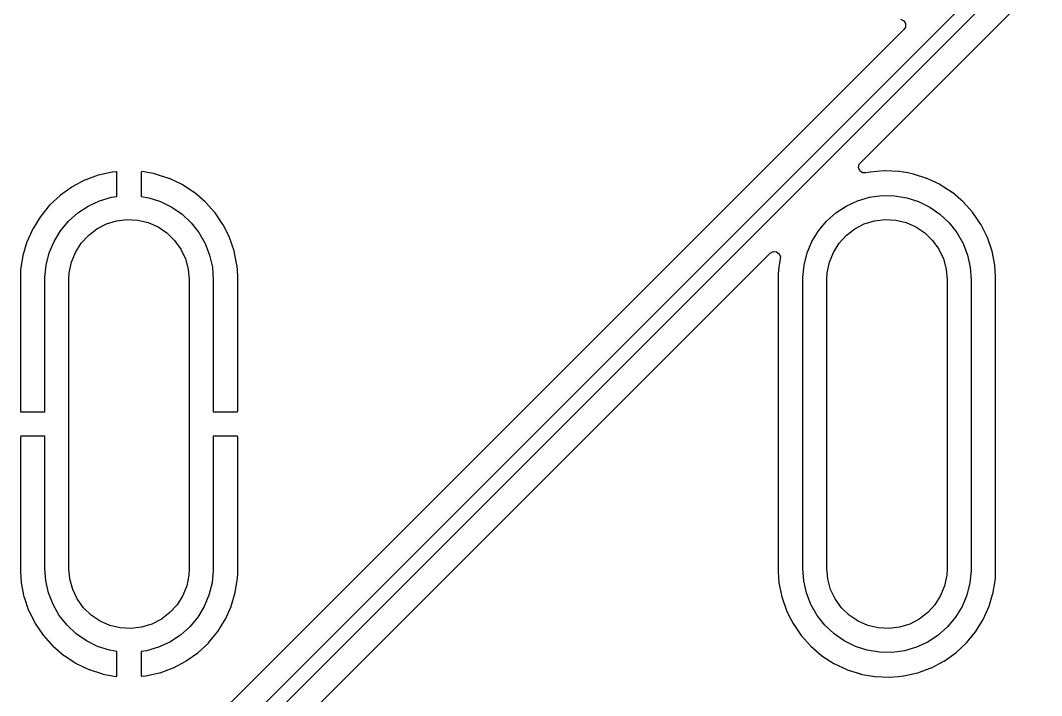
# Model space of a CAD drawing. Extents: x 14 to 417, y -165 to -100.
# Drawn here: x 370.87 to 392.09, y -132.64 to -118.61 of the extents above; entities that cross this region are included whole.
import ezdxf

# ---------------------------------------------------------------- set-up
doc = ezdxf.new("R2010")
doc.units = 0
doc.layers.add('BLACK', color=7, linetype='CONTINUOUS')

msp = doc.modelspace()

# ---------------------------------------------------------------- linework, layer by layer
at = {"layer": 'BLACK', "linetype": 'CONTINUOUS'}
for p, q in [((375.306, -133.443), (391.528, -117.221)), ((391.784, -117.389), (375.562, -133.611)), ((388.321, -121.571), (392.086, -117.806)), ((389.157, -118.588), (389.221, -118.618)), ((389.227, -118.802), (375.004, -133.025)), ((389.221, -118.618), (389.259, -118.678)), ((389.259, -118.749), (389.227, -118.802)), ((389.259, -118.678), (389.259, -118.749)), ((388.299, -121.601), (388.321, -121.571)), ((372.776, -121.764), (372.491, -121.828)), ((372.784, -121.763), (372.776, -121.764)), ((372.856, -121.757), (372.784, -121.763)), ((372.868, -121.759), (372.856, -121.757)), ((372.872, -121.774), (372.868, -121.759)), ((372.872, -122.273), (372.872, -121.774)), ((373.385, -121.756), (373.38, -121.771)), ((373.38, -121.771), (373.38, -122.273)), ((373.398, -121.755), (373.385, -121.756)), ((373.669, -121.803), (373.398, -121.755)), ((388.284, -121.67), (388.299, -121.601)), ((388.309, -121.736), (388.284, -121.67)), ((388.366, -121.779), (388.309, -121.736)), ((388.437, -121.783), (388.366, -121.779)), ((388.524, -121.764), (388.437, -121.783)), ((388.528, -121.763), (388.524, -121.764)), ((388.524, -121.764), (388.524, -121.764)), ((388.663, -121.751), (388.528, -121.763)), ((388.822, -121.737), (388.663, -121.751)), ((388.827, -121.737), (388.822, -121.737)), ((388.822, -121.737), (388.822, -121.737)), ((388.831, -121.737), (388.827, -121.737)), ((389.122, -121.75), (388.831, -121.737)), ((388.831, -121.737), (388.831, -121.737)), ((389.126, -121.751), (389.122, -121.75)), ((389.122, -121.75), (389.122, -121.75)), ((389.13, -121.751), (389.126, -121.751)), ((389.308, -121.783), (389.13, -121.751)), ((389.13, -121.751), (389.13, -121.751)), ((389.422, -121.804), (389.308, -121.783)), ((372.202, -121.935), (371.944, -122.071)), ((372.209, -121.931), (372.202, -121.935)), ((372.483, -121.83), (372.209, -121.931)), ((372.491, -121.828), (372.483, -121.83)), ((373.677, -121.805), (373.669, -121.803)), ((373.955, -121.895), (373.677, -121.805)), ((373.963, -121.898), (373.955, -121.895)), ((374.226, -122.023), (373.963, -121.898)), ((389.426, -121.805), (389.422, -121.804)), ((389.703, -121.894), (389.426, -121.805)), ((389.426, -121.805), (389.426, -121.805)), ((389.707, -121.895), (389.703, -121.894)), ((389.703, -121.894), (389.703, -121.894)), ((389.978, -122.024), (389.707, -121.895)), ((371.937, -122.075), (371.699, -122.244)), ((371.944, -122.071), (371.937, -122.075)), ((374.234, -122.027), (374.226, -122.023)), ((374.478, -122.186), (374.234, -122.027)), ((374.485, -122.191), (374.478, -122.186)), ((374.706, -122.38), (374.485, -122.191)), ((389.982, -122.026), (389.978, -122.024)), ((390.226, -122.185), (389.982, -122.026)), ((389.982, -122.026), (389.982, -122.026)), ((390.23, -122.188), (390.226, -122.185)), ((390.226, -122.185), (390.226, -122.185)), ((390.233, -122.19), (390.23, -122.188)), ((390.41, -122.341), (390.233, -122.19)), ((390.233, -122.19), (390.233, -122.19)), ((371.693, -122.249), (371.479, -122.448)), ((371.699, -122.244), (371.693, -122.249)), ((372.278, -122.469), (372.513, -122.361)), ((372.513, -122.361), (372.762, -122.288)), ((372.762, -122.288), (372.872, -122.273)), ((373.38, -122.273), (373.535, -122.298)), ((373.535, -122.298), (373.782, -122.377)), ((373.782, -122.377), (374.014, -122.492)), ((374.712, -122.386), (374.706, -122.38)), ((374.907, -122.604), (374.712, -122.386)), ((388.026, -122.469), (388.261, -122.361)), ((388.261, -122.361), (388.51, -122.288)), ((388.51, -122.288), (388.767, -122.253)), ((388.767, -122.253), (389.027, -122.257)), ((389.027, -122.257), (389.283, -122.298)), ((389.283, -122.298), (389.53, -122.377)), ((389.53, -122.377), (389.762, -122.492)), ((390.458, -122.383), (390.41, -122.341)), ((390.658, -122.606), (390.458, -122.383)), ((371.474, -122.454), (371.289, -122.679)), ((371.479, -122.448), (371.474, -122.454)), ((371.867, -122.784), (372.061, -122.612)), ((372.061, -122.612), (372.278, -122.469)), ((374.014, -122.492), (374.227, -122.64)), ((374.227, -122.64), (374.416, -122.818)), ((374.912, -122.61), (374.907, -122.604)), ((375.076, -122.851), (374.912, -122.61)), ((387.615, -122.784), (387.809, -122.612)), ((387.809, -122.612), (388.026, -122.469)), ((389.762, -122.492), (389.975, -122.64)), ((389.975, -122.64), (390.164, -122.818)), ((390.66, -122.61), (390.658, -122.606)), ((390.712, -122.686), (390.66, -122.61)), ((390.66, -122.61), (390.66, -122.61)), ((371.284, -122.686), (371.13, -122.934)), ((371.289, -122.679), (371.284, -122.686)), ((371.701, -122.984), (371.867, -122.784)), ((372.456, -122.945), (372.654, -122.843)), ((372.654, -122.843), (372.866, -122.777)), ((372.866, -122.777), (373.087, -122.751)), ((373.087, -122.751), (373.309, -122.763)), ((373.309, -122.763), (373.525, -122.815)), ((373.525, -122.815), (373.728, -122.905)), ((374.416, -122.818), (374.577, -123.021)), ((375.08, -122.859), (375.076, -122.851)), ((387.449, -122.984), (387.615, -122.784)), ((388.204, -122.945), (388.402, -122.843)), ((388.402, -122.843), (388.614, -122.777)), ((388.614, -122.777), (388.835, -122.751)), ((388.835, -122.751), (389.057, -122.763)), ((389.057, -122.763), (389.273, -122.815)), ((389.273, -122.815), (389.476, -122.905)), ((390.164, -122.818), (390.325, -123.021)), ((390.826, -122.855), (390.712, -122.686)), ((371.126, -122.941), (371.007, -123.207)), ((371.13, -122.934), (371.126, -122.941)), ((371.567, -123.206), (371.701, -122.984)), ((372.28, -123.08), (372.456, -122.945)), ((373.728, -122.905), (373.913, -123.029)), ((373.913, -123.029), (374.072, -123.183)), ((374.577, -123.021), (374.706, -123.247)), ((375.21, -123.119), (375.08, -122.859)), ((387.315, -123.206), (387.449, -122.984)), ((388.028, -123.08), (388.204, -122.945)), ((389.476, -122.905), (389.661, -123.029)), ((389.661, -123.029), (389.82, -123.183)), ((390.325, -123.021), (390.454, -123.247)), ((390.828, -122.858), (390.826, -122.855)), ((390.87, -122.941), (390.828, -122.858)), ((390.828, -122.858), (390.828, -122.858)), ((390.961, -123.123), (390.87, -122.941)), ((371.004, -123.215), (370.92, -123.495)), ((371.007, -123.207), (371.004, -123.215)), ((371.466, -123.445), (371.567, -123.206)), ((372.012, -123.433), (372.13, -123.244)), ((372.13, -123.244), (372.28, -123.08)), ((374.072, -123.183), (374.202, -123.364)), ((374.706, -123.247), (374.8, -123.488)), ((375.214, -123.127), (375.21, -123.119)), ((375.309, -123.403), (375.214, -123.127)), ((387.214, -123.445), (387.315, -123.206)), ((387.76, -123.433), (387.878, -123.244)), ((387.878, -123.244), (388.028, -123.08)), ((389.82, -123.183), (389.95, -123.364)), ((390.454, -123.247), (390.548, -123.488)), ((391.058, -123.407), (390.961, -123.123)), ((371.403, -123.696), (371.466, -123.445)), ((371.929, -123.639), (372.012, -123.433)), ((374.202, -123.364), (374.298, -123.564)), ((374.8, -123.488), (374.857, -123.741)), ((375.311, -123.411), (375.309, -123.403)), ((375.368, -123.697), (375.311, -123.411)), ((376.107, -133.784), (386.444, -123.448)), ((386.444, -123.448), (386.506, -123.414)), ((386.506, -123.414), (386.577, -123.419)), ((386.577, -123.419), (386.634, -123.462)), ((386.634, -123.462), (386.659, -123.528)), ((387.151, -123.696), (387.214, -123.445)), ((387.677, -123.639), (387.76, -123.433)), ((389.95, -123.364), (390.046, -123.564)), ((390.548, -123.488), (390.605, -123.741)), ((391.118, -123.701), (391.058, -123.407)), ((370.919, -123.503), (370.873, -123.791)), ((370.92, -123.495), (370.919, -123.503)), ((371.377, -123.954), (371.403, -123.696)), ((371.884, -123.856), (371.929, -123.639)), ((374.298, -123.564), (374.356, -123.779)), ((375.369, -123.705), (375.368, -123.697)), ((386.657, -123.557), (386.62, -123.795)), ((386.659, -123.528), (386.657, -123.557)), ((387.125, -123.954), (387.151, -123.696)), ((387.632, -123.856), (387.677, -123.639)), ((390.046, -123.564), (390.104, -123.779)), ((370.872, -123.798), (370.868, -123.887)), ((370.868, -123.887), (370.868, -123.89)), ((370.868, -123.89), (370.868, -126.728)), ((370.873, -123.791), (370.872, -123.798)), ((371.876, -124), (371.884, -123.856)), ((374.356, -123.779), (374.376, -124)), ((374.857, -123.741), (374.876, -124)), ((375.384, -123.922), (375.369, -123.705)), ((386.62, -123.795), (386.615, -123.889)), ((386.615, -123.889), (386.615, -130.076)), ((387.624, -124), (387.632, -123.856)), ((390.104, -123.779), (390.124, -124)), ((390.605, -123.741), (390.624, -124)), ((391.132, -123.924), (391.118, -123.701)), ((371.376, -124), (371.377, -123.954)), ((371.376, -126.746), (371.376, -124)), ((371.876, -130), (371.876, -124)), ((374.376, -124), (374.376, -130)), ((374.876, -124), (374.876, -126.746)), ((375.384, -123.926), (375.384, -123.922)), ((375.384, -126.732), (375.384, -123.926)), ((387.124, -124), (387.125, -123.954)), ((387.124, -130), (387.124, -124)), ((387.624, -130), (387.624, -124)), ((390.124, -124), (390.124, -130)), ((390.624, -124), (390.624, -130)), ((391.132, -130.111), (391.132, -123.924)), ((370.868, -126.728), (370.872, -126.743)), ((370.872, -126.743), (370.874, -126.744)), ((370.874, -126.744), (370.882, -126.746)), ((370.882, -126.746), (371.376, -126.746)), ((374.876, -126.746), (375.366, -126.746)), ((375.366, -126.746), (375.381, -126.742)), ((375.381, -126.742), (375.382, -126.74)), ((375.382, -126.74), (375.384, -126.732)), ((370.87, -127.26), (370.868, -127.268)), ((370.868, -127.268), (370.868, -130.074)), ((370.871, -127.258), (370.87, -127.26)), ((370.886, -127.254), (370.871, -127.258)), ((371.376, -127.254), (370.886, -127.254)), ((371.376, -130), (371.376, -127.254)), ((375.37, -127.254), (374.876, -127.254)), ((374.876, -127.254), (374.876, -130)), ((375.378, -127.256), (375.37, -127.254)), ((375.38, -127.257), (375.378, -127.256)), ((375.384, -127.272), (375.38, -127.257)), ((375.384, -130.11), (375.384, -127.272)), ((371.395, -130.259), (371.376, -130)), ((371.896, -130.221), (371.876, -130)), ((374.376, -130), (374.368, -130.144)), ((374.875, -130.046), (374.849, -130.304)), ((374.876, -130), (374.875, -130.046)), ((387.143, -130.259), (387.124, -130)), ((387.644, -130.221), (387.624, -130)), ((390.124, -130), (390.116, -130.144)), ((390.623, -130.046), (390.597, -130.304)), ((390.624, -130), (390.623, -130.046)), ((370.868, -130.074), (370.868, -130.078)), ((370.868, -130.078), (370.883, -130.295)), ((371.452, -130.512), (371.395, -130.259)), ((371.954, -130.436), (371.896, -130.221)), ((374.368, -130.144), (374.323, -130.361)), ((375.333, -130.497), (375.379, -130.209)), ((375.379, -130.209), (375.38, -130.202)), ((375.38, -130.202), (375.384, -130.113)), ((375.384, -130.113), (375.384, -130.11)), ((386.615, -130.076), (386.63, -130.299)), ((387.2, -130.512), (387.143, -130.259)), ((387.702, -130.436), (387.644, -130.221)), ((390.116, -130.144), (390.071, -130.361)), ((391.113, -130.303), (391.128, -130.205)), ((391.128, -130.205), (391.132, -130.111)), ((370.883, -130.295), (370.884, -130.303)), ((370.884, -130.303), (370.941, -130.589)), ((372.05, -130.636), (371.954, -130.436)), ((374.323, -130.361), (374.24, -130.567)), ((374.849, -130.304), (374.786, -130.555)), ((386.63, -130.299), (386.69, -130.593)), ((387.798, -130.636), (387.702, -130.436)), ((390.071, -130.361), (389.988, -130.567)), ((390.597, -130.304), (390.534, -130.555)), ((391.082, -130.497), (391.113, -130.303)), ((370.941, -130.589), (370.943, -130.597)), ((370.943, -130.597), (371.038, -130.873)), ((371.546, -130.753), (371.452, -130.512)), ((372.18, -130.817), (372.05, -130.636)), ((374.24, -130.567), (374.122, -130.756)), ((374.786, -130.555), (374.685, -130.794)), ((375.248, -130.785), (375.332, -130.505)), ((375.332, -130.505), (375.333, -130.497)), ((386.69, -130.593), (386.787, -130.877)), ((387.294, -130.753), (387.2, -130.512)), ((387.928, -130.817), (387.798, -130.636)), ((389.988, -130.567), (389.87, -130.756)), ((390.534, -130.555), (390.433, -130.794)), ((390.996, -130.789), (391.069, -130.544)), ((391.069, -130.544), (391.08, -130.505)), ((391.08, -130.505), (391.081, -130.501)), ((391.08, -130.505), (391.08, -130.505)), ((391.081, -130.501), (391.082, -130.497)), ((371.038, -130.873), (371.042, -130.881)), ((371.042, -130.881), (371.172, -131.141)), ((371.675, -130.979), (371.546, -130.753)), ((372.339, -130.971), (372.18, -130.817)), ((374.122, -130.756), (373.972, -130.92)), ((374.685, -130.794), (374.551, -131.016)), ((375.126, -131.059), (375.245, -130.793)), ((375.245, -130.793), (375.248, -130.785)), ((386.787, -130.877), (386.789, -130.881)), ((386.789, -130.881), (386.789, -130.881)), ((386.789, -130.881), (386.878, -131.059)), ((387.423, -130.979), (387.294, -130.753)), ((388.087, -130.971), (387.928, -130.817)), ((389.87, -130.756), (389.72, -130.92)), ((390.433, -130.794), (390.299, -131.016)), ((390.873, -131.063), (390.996, -130.789)), ((371.836, -131.182), (371.675, -130.979)), ((372.524, -131.095), (372.339, -130.971)), ((372.727, -131.185), (372.524, -131.095)), ((373.796, -131.055), (373.598, -131.157)), ((373.972, -130.92), (373.796, -131.055)), ((374.551, -131.016), (374.385, -131.216)), ((374.968, -131.314), (375.122, -131.066)), ((375.122, -131.066), (375.126, -131.059)), ((386.878, -131.059), (386.922, -131.145)), ((387.584, -131.182), (387.423, -130.979)), ((388.272, -131.095), (388.087, -130.971)), ((388.475, -131.185), (388.272, -131.095)), ((389.544, -131.055), (389.346, -131.157)), ((389.72, -130.92), (389.544, -131.055)), ((390.299, -131.016), (390.133, -131.216)), ((390.714, -131.318), (390.873, -131.063)), ((371.172, -131.141), (371.176, -131.149)), ((371.176, -131.149), (371.34, -131.39)), ((372.025, -131.36), (371.836, -131.182)), ((372.943, -131.237), (372.727, -131.185)), ((373.165, -131.249), (372.943, -131.237)), ((373.386, -131.223), (373.165, -131.249)), ((373.598, -131.157), (373.386, -131.223)), ((374.385, -131.216), (374.191, -131.388)), ((374.778, -131.546), (374.963, -131.321)), ((374.963, -131.321), (374.968, -131.314)), ((386.922, -131.145), (386.924, -131.149)), ((386.924, -131.149), (387.036, -131.314)), ((387.036, -131.314), (387.09, -131.394)), ((387.773, -131.36), (387.584, -131.182)), ((388.691, -131.237), (388.475, -131.185)), ((388.913, -131.249), (388.691, -131.237)), ((389.134, -131.223), (388.913, -131.249)), ((389.346, -131.157), (389.134, -131.223)), ((390.133, -131.216), (389.939, -131.388)), ((390.524, -131.55), (390.714, -131.318)), ((371.34, -131.39), (371.345, -131.396)), ((371.345, -131.396), (371.54, -131.614)), ((372.238, -131.508), (372.025, -131.36)), ((372.47, -131.623), (372.238, -131.508)), ((373.974, -131.531), (373.739, -131.639)), ((374.191, -131.388), (373.974, -131.531)), ((374.773, -131.552), (374.778, -131.546)), ((387.09, -131.394), (387.29, -131.617)), ((387.986, -131.508), (387.773, -131.36)), ((388.218, -131.623), (387.986, -131.508)), ((389.722, -131.531), (389.487, -131.639)), ((389.939, -131.388), (389.722, -131.531)), ((390.305, -131.754), (390.524, -131.55)), ((371.54, -131.614), (371.546, -131.62)), ((371.546, -131.62), (371.767, -131.809)), ((372.717, -131.702), (372.47, -131.623)), ((372.872, -131.727), (372.717, -131.702)), ((372.872, -132.229), (372.872, -131.727)), ((373.49, -131.712), (373.38, -131.727)), ((373.38, -131.727), (373.38, -132.226)), ((373.739, -131.639), (373.49, -131.712)), ((374.315, -131.925), (374.553, -131.756)), ((374.553, -131.756), (374.559, -131.751)), ((374.559, -131.751), (374.773, -131.552)), ((387.29, -131.617), (387.293, -131.62)), ((387.293, -131.62), (387.293, -131.62)), ((387.293, -131.62), (387.515, -131.81)), ((388.465, -131.702), (388.218, -131.623)), ((388.721, -131.743), (388.465, -131.702)), ((388.981, -131.747), (388.721, -131.743)), ((389.238, -131.712), (388.981, -131.747)), ((389.487, -131.639), (389.238, -131.712)), ((390.06, -131.928), (390.305, -131.754)), ((371.767, -131.809), (371.774, -131.814)), ((371.774, -131.814), (372.018, -131.973)), ((372.018, -131.973), (372.026, -131.977)), ((374.05, -132.065), (374.308, -131.929)), ((374.308, -131.929), (374.315, -131.925)), ((387.515, -131.81), (387.515, -131.81)), ((387.515, -131.81), (387.518, -131.812)), ((387.518, -131.812), (387.522, -131.815)), ((387.522, -131.815), (387.522, -131.815)), ((387.522, -131.815), (387.766, -131.974)), ((387.766, -131.974), (387.766, -131.974)), ((387.766, -131.974), (387.77, -131.976)), ((389.798, -132.066), (390.056, -131.93)), ((390.056, -131.93), (390.06, -131.928)), ((390.056, -131.93), (390.056, -131.93)), ((372.026, -131.977), (372.289, -132.102)), ((372.289, -132.102), (372.297, -132.105)), ((372.297, -132.105), (372.575, -132.195)), ((373.476, -132.236), (373.761, -132.172)), ((373.761, -132.172), (373.769, -132.17)), ((373.769, -132.17), (374.043, -132.069)), ((374.043, -132.069), (374.05, -132.065)), ((387.77, -131.976), (388.041, -132.105)), ((388.041, -132.105), (388.045, -132.106)), ((388.045, -132.106), (388.045, -132.106)), ((388.045, -132.106), (388.322, -132.195)), ((389.224, -132.236), (389.509, -132.172)), ((389.509, -132.172), (389.513, -132.171)), ((389.509, -132.172), (389.509, -132.172)), ((389.513, -132.171), (389.518, -132.17)), ((389.518, -132.17), (389.693, -132.105)), ((389.693, -132.105), (389.795, -132.068)), ((389.795, -132.068), (389.798, -132.066)), ((389.798, -132.066), (389.798, -132.066)), ((372.575, -132.195), (372.583, -132.197)), ((372.583, -132.197), (372.854, -132.245)), ((372.854, -132.245), (372.867, -132.244)), ((372.867, -132.244), (372.872, -132.229)), ((373.38, -132.226), (373.384, -132.241)), ((373.384, -132.241), (373.396, -132.243)), ((373.396, -132.243), (373.468, -132.237)), ((373.468, -132.237), (373.476, -132.236)), ((388.322, -132.195), (388.326, -132.196)), ((388.326, -132.196), (388.407, -132.211)), ((388.407, -132.211), (388.618, -132.249)), ((388.618, -132.249), (388.618, -132.249)), ((388.618, -132.249), (388.622, -132.249)), ((388.622, -132.249), (388.626, -132.25)), ((388.626, -132.25), (388.626, -132.25)), ((388.626, -132.25), (388.917, -132.263)), ((388.917, -132.263), (388.917, -132.263)), ((388.917, -132.263), (388.921, -132.263)), ((388.921, -132.263), (388.926, -132.263)), ((388.926, -132.263), (389.116, -132.246)), ((388.926, -132.263), (388.926, -132.263)), ((389.116, -132.246), (389.22, -132.237)), ((389.22, -132.237), (389.224, -132.236)), ((389.224, -132.236), (389.224, -132.236))]:
    msp.add_line(p, q, dxfattribs=at)

doc.saveas('drawing.dxf')
